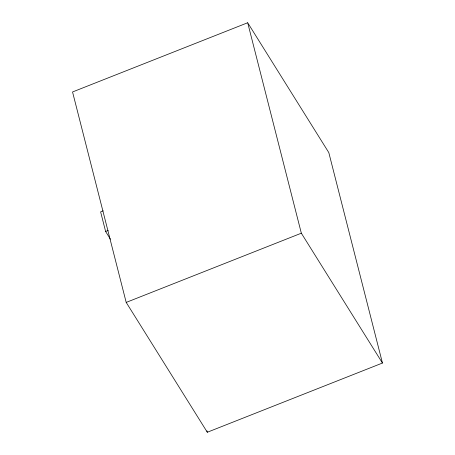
<?xml version="1.0" encoding="UTF-8"?>
<svg xmlns="http://www.w3.org/2000/svg" width="455" height="455" viewBox="0 0 455 455"><rect width="100%" height="100%" fill="white"/><g stroke="black" fill="none" stroke-linecap="round" stroke-linejoin="round"><path stroke-width="0.68" d="M247.691 22.75L72.55 91.961L126.194 302.41L207.309 432.25L382.45 363.039L328.806 152.59L247.691 22.75L301.335 233.199L382.45 363.039M103.166 210.836L100.612 211.842L105.623 231.487L110.428 239.182M105.623 231.487L108.171 230.48M126.194 302.41L301.335 233.199M206.957 430.874L207.309 432.25"/></g></svg>
